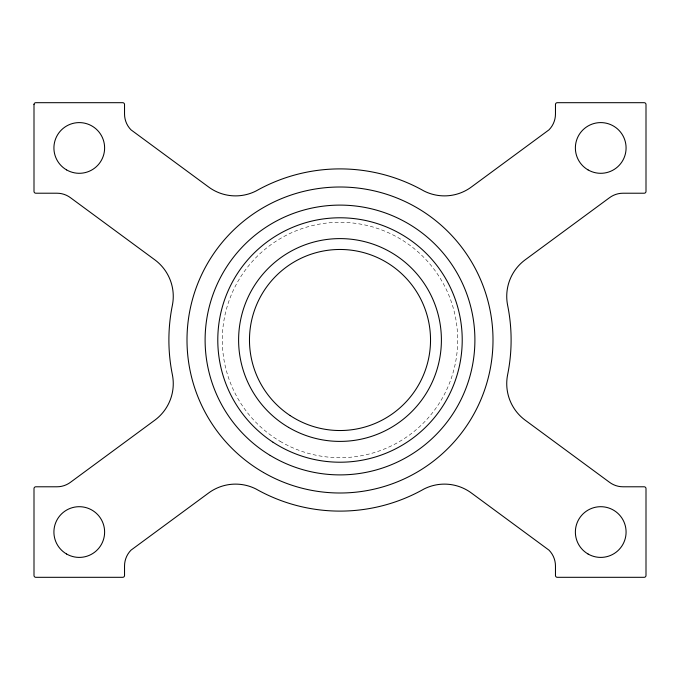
<?xml version="1.0" encoding="UTF-8"?>
<svg xmlns="http://www.w3.org/2000/svg" width="680" height="680" viewBox="0 0 680 680"><rect width="100%" height="100%" fill="white"/><g stroke="black" fill="none" stroke-linecap="round" stroke-linejoin="round"><path stroke-width="0.51" stroke-dasharray="3.4 2.55" d="M280.032 441.269A117.691 117.691 0 0 0 457.683 341.3A117.691 117.691 0 0 0 282.285 237.43A117.691 117.691 0 0 0 280.032 441.269"/><path stroke-width="1.02" d="M34 104.499L34 191.403A1.81 1.81 0 0 0 35.811 193.214L56.967 193.214A22.593 22.593 0 0 1 70.72 197.88L155.252 260.142A45.424 45.424 0 0 1 172.38 305.277A174.607 174.607 0 0 0 172.38 374.723A45.424 45.424 0 0 1 155.252 419.857L70.72 482.12A22.593 22.593 0 0 1 56.967 486.787L35.811 486.787A1.81 1.81 0 0 0 34 488.588L34 575.501A1.81 1.81 0 0 0 35.811 577.32L122.723 577.312A1.81 1.81 0 0 0 124.533 575.501L124.533 565.981A22.635 22.635 0 0 1 130.985 550.171L208.216 493.289A45.305 45.305 0 0 1 256.105 489.056A170.612 170.612 0 0 0 423.895 489.056A45.305 45.305 0 0 1 471.784 493.289L549.015 550.171A22.635 22.635 0 0 1 555.466 565.981L555.466 575.501A1.81 1.81 0 0 0 557.277 577.312L644.189 577.312A1.81 1.81 0 0 0 646 575.501L646 488.597A1.81 1.81 0 0 0 644.189 486.787L623.033 486.787A22.593 22.593 0 0 1 609.28 482.12L524.748 419.857A45.424 45.424 0 0 1 507.62 374.723A174.556 174.556 0 0 0 507.62 305.277A45.424 45.424 0 0 1 524.748 260.142L609.28 197.88A22.593 22.593 0 0 1 623.033 193.222L644.189 193.222A1.81 1.81 0 0 0 646 191.411L646 104.499A1.81 1.81 0 0 0 644.189 102.689L557.277 102.689A1.81 1.81 0 0 0 555.466 104.499L555.466 114.028A22.635 22.635 0 0 1 549.015 129.829L471.784 186.711A45.305 45.305 0 0 1 423.895 190.944A170.62 170.62 0 0 0 256.113 190.944A45.305 45.305 0 0 1 208.216 186.711L130.985 129.829A22.635 22.635 0 0 1 124.533 114.019L124.533 104.499A1.81 1.81 0 0 0 122.723 102.689L35.811 102.689A1.81 1.81 0 0 0 34 104.499M66.597 169.906A25.347 25.347 0 0 0 104.618 147.951A25.347 25.347 0 0 0 66.597 125.995A25.347 25.347 0 0 0 66.597 169.906M66.589 554.005A25.347 25.347 0 0 0 104.618 532.049A25.347 25.347 0 0 0 66.589 510.094A25.347 25.347 0 0 0 66.589 554.005M588.056 169.906A25.347 25.347 0 0 0 626.085 147.951A25.347 25.347 0 0 0 588.056 125.995A25.347 25.347 0 0 0 588.056 169.906M588.056 554.005A25.347 25.347 0 0 0 626.085 532.049A25.347 25.347 0 0 0 588.056 510.094A25.347 25.347 0 0 0 588.056 554.005M263.5 472.506A153 153 0 0 0 493 340A153 153 0 0 0 263.5 207.502A153 153 0 0 0 263.5 472.506M270.173 455.413A134.895 134.895 0 0 0 474.869 342.762A134.895 134.895 0 0 0 274.958 221.825A134.895 134.895 0 0 0 270.173 455.413M290.173 415.582A90.534 90.534 0 0 0 430.372 345.363A90.534 90.534 0 0 0 299.455 259.054A90.534 90.534 0 0 0 290.173 415.582M273.02 442.229A122.221 122.221 0 0 0 462.026 346.894A122.221 122.221 0 0 0 284.962 230.877A122.221 122.221 0 0 0 273.02 442.229M288.6 427.405A101.397 101.397 0 0 0 441.396 340.816A101.397 101.397 0 0 0 290.012 251.787A101.397 101.397 0 0 0 288.6 427.405"/></g></svg>
